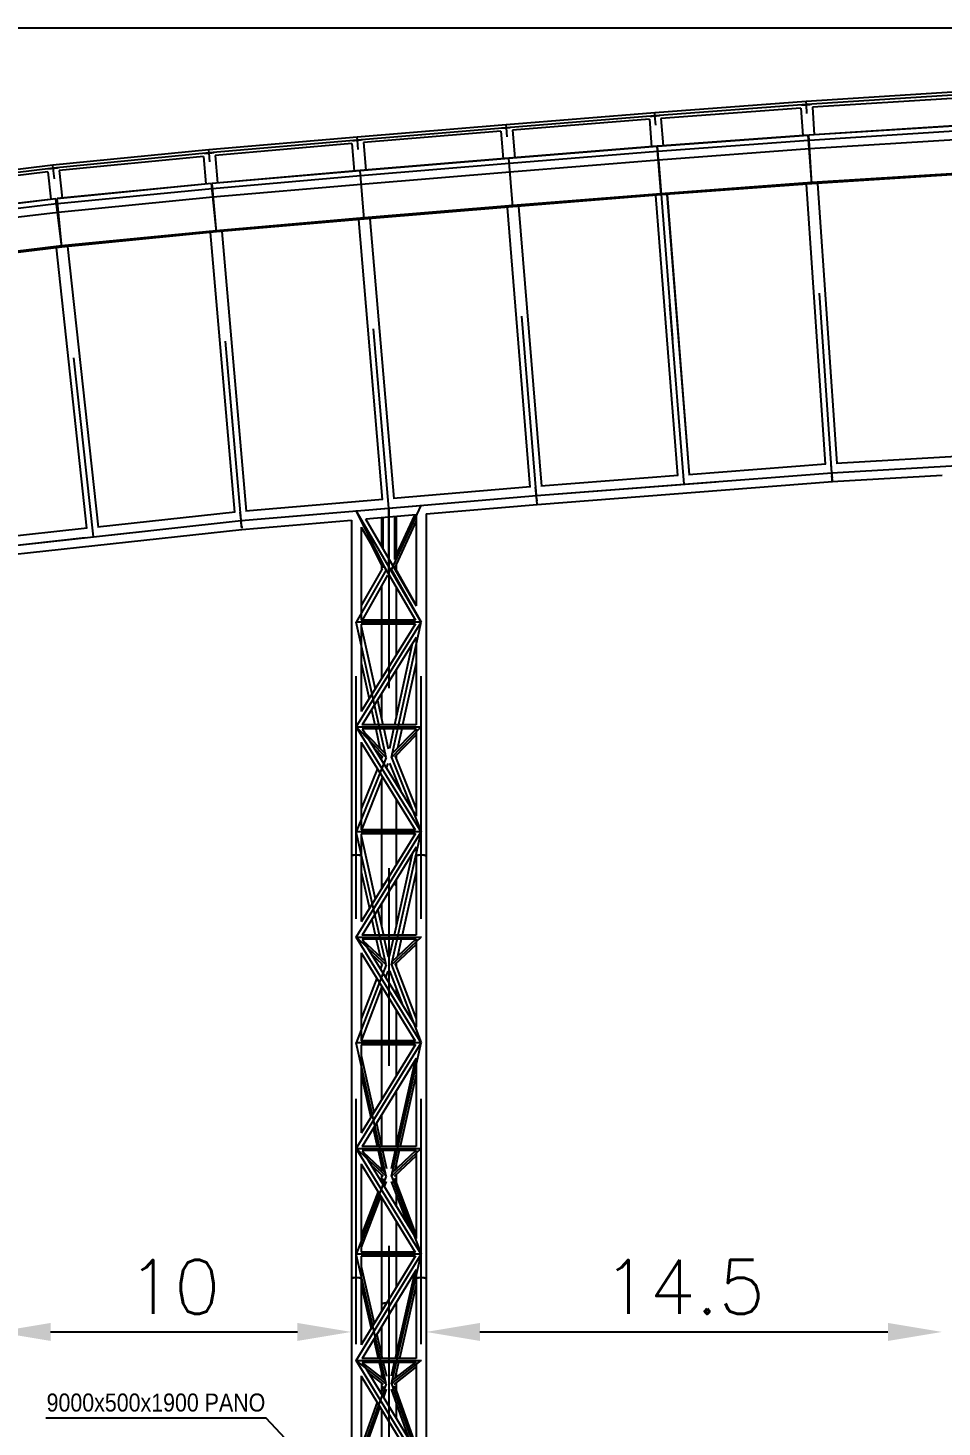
# Model space of a CAD drawing. Header units: millimetres. Extents: x 150209.93 to 150215.05, y 136675.65 to 136679.93.
# Drawn here: x 150211.435 to 150211.943, y 136679.157 to 136679.934 of the extents above; entities that cross this region are included whole.
import ezdxf

# ---------------------------------------------------------------- set-up
doc = ezdxf.new("R2010")
doc.units = ezdxf.units.MM
doc.header["$LTSCALE"] = 0.25
doc.linetypes.add('CENTER', pattern=[50.8, 31.75, -6.35, 6.35, -6.35])
doc.linetypes.add('XKITLINE00', pattern=[0])
doc.styles.add('ARIAL', font='arial.ttf')
doc.styles.add('ROMANS', font='romans.shx')
doc.dimstyles.new('MD300', dxfattribs={"dimtxt": 2.5, "dimasz": 2.5, "dimexe": 1, "dimexo": 1, "dimgap": 0.5, "dimtad": 1, "dimdec": 1, "dimlfac": 50, "dimrnd": 0.5, "dimdsep": 46, "dimtxsty": 'ROMANS', "dimcen": 1, "dimclrd": 146, "dimclre": 146, "dimclrt": 30, "dimadec": 1, "dimazin": 2, "dimtfac": 1, "dimtdec": 1, "dimtmove": 0, "dimatfit": 1, "dimfxl": 1, "dimtolj": 1, "dimtzin": 0, "dimlwd": -1, "dimlwe": -1, "dimarcsym": 0})

# ---------------------------------------------------------------- blocks, each defined once
blk = doc.blocks.new('*D17')
at = {"color": 146, "transparency": 16777216}
blk.add_line((150211.44752, 136679.20978), (150211.58456, 136679.20978), dxfattribs=at)
for points in [[(150211.44752, 136679.21478), (150211.44752, 136679.20478), (150211.41752, 136679.20978)], [(150211.58456, 136679.21478), (150211.58456, 136679.20478), (150211.61456, 136679.20978)]]:
    blk.add_solid(points, dxfattribs=at)
at = {"layer": 'DEFPOINTS', "color": 0, "transparency": 16777216}
for p in [(150211.61456, 136679.20978), (150211.41752, 136679.13538), (150211.61456, 136679.13538)]:
    blk.add_point(p, dxfattribs=at)
at = {"color": 30, "transparency": 16777216, "insert": (150211.51604, 136679.23478), "char_height": 0.03, "attachment_point": 5, "style": 'ROMANS'}
blk.add_mtext('\\A1;10', dxfattribs=at)
blk = doc.blocks.new('*D50')
at = {"color": 146, "transparency": 16777216}
blk.add_line((150211.68597, 136679.20978), (150211.91259, 136679.20978), dxfattribs=at)
for points in [[(150211.68597, 136679.21478), (150211.68597, 136679.20478), (150211.65597, 136679.20978)], [(150211.91259, 136679.21478), (150211.91259, 136679.20478), (150211.94259, 136679.20978)]]:
    blk.add_solid(points, dxfattribs=at)
at = {"layer": 'DEFPOINTS', "color": 0, "transparency": 16777216}
for p in [(150211.94259, 136679.20978), (150211.65597, 136679.10921), (150211.94259, 136679.10921)]:
    blk.add_point(p, dxfattribs=at)
at = {"color": 30, "transparency": 16777216, "insert": (150211.79928, 136679.23478), "char_height": 0.03, "attachment_point": 5, "style": 'ROMANS'}
blk.add_mtext('\\A1;14.5', dxfattribs=at)
blk = doc.blocks.new('çatıı')
at = {"color": 8, "linetype": 'XKITLINE00'}
for p, q in [((15114.5, 21337.7), (14694.2, 21310.9)), ((14694.1, 21310.9), (14273.6, 21279.9)), ((14679.2, 21293), (14290.9, 21264.3)), ((14679.2, 21293), (14684.4, 21216.6)), ((14681.4, 21301.1), (14681, 21301.1)), ((14683.4, 21301), (14681.4, 21301.1)), ((14681.8, 21301.1), (14681.6, 21301.1)), ((14683.8, 21301.1), (14681.8, 21301.1)), ((14685.8, 21301.1), (14683.4, 21301)), ((14686.1, 21301.1), (14683.8, 21301.1)), ((14688.6, 21301.2), (14685.8, 21301.1)), ((14688.8, 21301.2), (14686.1, 21301.1)), ((14691.6, 21301.3), (14688.6, 21301.2)), ((14691.7, 21301.4), (14688.8, 21301.2)), ((14694.8, 21301.5), (14691.6, 21301.3)), ((14694.8, 21301.6), (14691.7, 21301.4)), ((14694.7, 21302.5), (14694.1, 21310.9)), ((14694.7, 21302.5), (14694.2, 21310.9)), ((14694.7, 21302.5), (14694.8, 21301.6)), ((14694.7, 21302.5), (14694.8, 21301.6)), ((14697.9, 21301.8), (14694.8, 21301.5)), ((14697.8, 21301.8), (14694.8, 21301.6)), ((14700.7, 21302.1), (14697.8, 21301.8)), ((14700.9, 21302), (14697.9, 21301.8)), ((14703.4, 21302.3), (14700.7, 21302.1)), ((14703.7, 21302.3), (14700.9, 21302)), ((14705.8, 21302.6), (14703.4, 21302.3)), ((14706.2, 21302.6), (14703.7, 21302.3)), ((14707.7, 21302.9), (14705.8, 21302.6)), ((14708.1, 21302.9), (14706.2, 21302.6)), ((14707.9, 21302.9), (14707.7, 21302.9)), ((14708.5, 21303), (14708.1, 21302.9)), ((15099.4, 21319.9), (14711.4, 21295.2)), ((14711.4, 21295.2), (14716.7, 21218.8)), ((14273.5, 21279.9), (13861, 21246.8)), ((14258.8, 21261.8), (13878.4, 21231.3)), ((14258.8, 21261.8), (14264.8, 21185.5)), ((14260.8, 21269.9), (14260.5, 21269.9)), ((14262.9, 21269.9), (14260.8, 21269.9)), ((14261.3, 21269.9), (14261.1, 21269.9)), ((14263.2, 21269.9), (14261.3, 21269.9)), ((14265.3, 21269.9), (14262.9, 21269.9)), ((14265.6, 21270), (14263.2, 21269.9)), ((14268.1, 21270.1), (14265.3, 21269.9)), ((14268.3, 21270.1), (14265.6, 21270)), ((14271.1, 21270.2), (14268.1, 21270.1)), ((14271.2, 21270.3), (14268.3, 21270.1)), ((14274.3, 21270.5), (14271.1, 21270.2)), ((14274.3, 21270.5), (14271.2, 21270.3)), ((14274.2, 21271.5), (14273.5, 21279.9)), ((14274.2, 21271.5), (14273.6, 21279.9)), ((14274.2, 21271.5), (14274.3, 21270.5)), ((14274.2, 21271.5), (14274.3, 21270.5)), ((14277.3, 21270.8), (14274.3, 21270.5)), ((14277.4, 21270.7), (14274.3, 21270.5)), ((14280.2, 21271.1), (14277.3, 21270.8)), ((14280.4, 21271), (14277.4, 21270.7)), ((14282.9, 21271.4), (14280.2, 21271.1)), ((14283.2, 21271.4), (14280.4, 21271)), ((14285.2, 21271.7), (14282.9, 21271.4)), ((14285.6, 21271.7), (14283.2, 21271.4)), ((14287.2, 21272), (14285.2, 21271.7)), ((14287.6, 21272), (14285.6, 21271.7)), ((14287.3, 21272), (14287.2, 21272)), ((14287.9, 21272), (14287.6, 21272)), ((14291, 21264.3), (14297, 21187.9)), ((13447.6, 21212.4), (13035.5, 21176.8)), ((13861, 21246.8), (13447.6, 21212.4)), ((13448.3, 21204), (13447.6, 21212.4)), ((13448.3, 21204), (13447.6, 21212.4)), ((13846.3, 21228.7), (13465, 21197)), ((13846.2, 21228.7), (13852.5, 21152.3)), ((13848.3, 21236.7), (13848, 21236.8)), ((13850.3, 21236.8), (13848.3, 21236.7)), ((13848.8, 21236.8), (13848.6, 21236.8)), ((13850.7, 21236.8), (13848.8, 21236.8)), ((13852.8, 21236.8), (13850.3, 21236.8)), ((13853.1, 21236.9), (13850.7, 21236.8)), ((13855.6, 21237), (13852.8, 21236.8)), ((13855.8, 21237), (13853.1, 21236.9)), ((13858.6, 21237.2), (13855.6, 21237)), ((13858.7, 21237.2), (13855.8, 21237)), ((13861.7, 21237.4), (13858.6, 21237.2)), ((13861.7, 21237.4), (13858.7, 21237.2)), ((13861.7, 21237.4), (13861, 21246.8)), ((13861.7, 21237.4), (13861, 21246.8)), ((13864.9, 21237.7), (13861.7, 21237.4)), ((13864.8, 21237.7), (13861.7, 21237.4)), ((13867.7, 21238), (13864.8, 21237.7)), ((13867.9, 21238), (13864.9, 21237.7)), ((13870.4, 21238.3), (13867.7, 21238)), ((13870.7, 21238.3), (13867.9, 21238)), ((13872.7, 21238.6), (13870.4, 21238.3)), ((13873.1, 21238.6), (13870.7, 21238.3)), ((13874.6, 21238.9), (13872.7, 21238.6)), ((13875.1, 21238.9), (13873.1, 21238.6)), ((13874.8, 21238.9), (13874.6, 21238.9)), ((13875.4, 21239), (13875.1, 21238.9)), ((13878.4, 21231.3), (13884.7, 21155)), ((14699.9, 21217.7), (14281.1, 21186.8)), ((14699.9, 21217.2), (14281.2, 21186.3)), ((14709.8, 21082.6), (14699.9, 21217.7)), ((15119.3, 21244.4), (14701.2, 21217.8)), ((15119.3, 21243.9), (14701.2, 21217.3)), ((14709.8, 21082.6), (14701.2, 21217.8)), ((15120.2, 21229.6), (14702.2, 21203)), ((13035.4, 21176.8), (12602.5, 21134.4)), ((13036.4, 21167.5), (13035.4, 21176.8)), ((13036.3, 21167.5), (13035.5, 21176.8)), ((13433, 21194.3), (13053, 21161.5)), ((13432.9, 21194.2), (13439.4, 21117.9)), ((13435, 21202.3), (13434.6, 21202.3)), ((13437, 21202.3), (13435, 21202.3)), ((13435.4, 21202.4), (13435.2, 21202.4)), ((13437.4, 21202.4), (13435.4, 21202.4)), ((13439.4, 21202.4), (13437, 21202.3)), ((13439.7, 21202.5), (13437.4, 21202.4)), ((13442.2, 21202.6), (13439.4, 21202.4)), ((13442.4, 21202.6), (13439.7, 21202.5)), ((13445.2, 21202.8), (13442.2, 21202.6)), ((13445.3, 21202.8), (13442.4, 21202.6)), ((13448.4, 21203), (13445.2, 21202.8)), ((13448.4, 21203), (13445.3, 21202.8)), ((13448.3, 21204), (13448.4, 21203)), ((13448.3, 21204), (13448.4, 21203)), ((13451.5, 21203.3), (13448.4, 21203)), ((13451.4, 21203.3), (13448.4, 21203)), ((13454.3, 21203.6), (13451.4, 21203.3)), ((13454.5, 21203.6), (13451.5, 21203.3)), ((13457, 21203.9), (13454.3, 21203.6)), ((13457.3, 21203.9), (13454.5, 21203.6)), ((13459.3, 21204.3), (13457, 21203.9)), ((13459.7, 21204.3), (13457.3, 21203.9)), ((13461.3, 21204.6), (13459.3, 21204.3)), ((13461.7, 21204.6), (13459.7, 21204.3)), ((13461.4, 21204.6), (13461.3, 21204.6)), ((13462.1, 21204.6), (13461.7, 21204.6)), ((13465.1, 21197), (13471.6, 21120.7)), ((14280.3, 21186.7), (13868.8, 21153.7)), ((14280.3, 21186.2), (13868.8, 21153.2)), ((14291.1, 21051.7), (14280.3, 21186.7)), ((14291.1, 21051.7), (14281.1, 21186.8)), ((14701, 21202.9), (14282.2, 21172)), ((12602.3, 21134.3), (12172, 21082.6)), ((12603.4, 21125), (12602.3, 21134.3)), ((12603.4, 21125), (12602.5, 21134.4)), ((13021, 21158.5), (12620.2, 21119.2)), ((13020.9, 21158.5), (13027.5, 21082.2)), ((13022.9, 21166.7), (13022.6, 21166.7)), ((13024.9, 21166.7), (13022.9, 21166.7)), ((13023.4, 21166.8), (13023.2, 21166.8)), ((13025.3, 21166.8), (13023.4, 21166.8)), ((13027.4, 21166.8), (13024.9, 21166.7)), ((13027.7, 21166.9), (13025.3, 21166.8)), ((13030.2, 21167), (13027.4, 21166.8)), ((13030.4, 21167), (13027.7, 21166.9)), ((13033.2, 21167.2), (13030.2, 21167)), ((13033.3, 21167.2), (13030.4, 21167)), ((13036.3, 21167.4), (13033.2, 21167.2)), ((13036.3, 21167.5), (13033.3, 21167.2)), ((13039.5, 21167.7), (13036.3, 21167.4)), ((13039.4, 21167.7), (13036.3, 21167.5)), ((13042.3, 21168.1), (13039.4, 21167.7)), ((13042.5, 21168), (13039.5, 21167.7)), ((13045, 21168.4), (13042.3, 21168.1)), ((13045.3, 21168.4), (13042.5, 21168)), ((13047.3, 21168.7), (13045, 21168.4)), ((13047.7, 21168.7), (13045.3, 21168.4)), ((13049.2, 21169), (13047.3, 21168.7)), ((13049.7, 21169), (13047.7, 21168.7)), ((13049.4, 21169.1), (13049.2, 21169)), ((13050, 21169.1), (13049.7, 21169)), ((13053.1, 21161.5), (13059.7, 21085.2)), ((13868.4, 21153.7), (13455.7, 21119.3)), ((13868.4, 21153.2), (13455.7, 21118.9)), ((13869.6, 21138.9), (13456.9, 21104.5)), ((13879.6, 21018.7), (13868.4, 21153.7)), ((13879.6, 21018.7), (13868.8, 21153.7)), ((14281.5, 21171.9), (13870, 21138.9)), ((12588.2, 21115.7), (12190, 21067.9)), ((12588.2, 21115.7), (12596.5, 21039.6)), ((12590, 21124), (12589.7, 21124)), ((12592, 21124.1), (12590, 21124)), ((12590.5, 21124.1), (12590.3, 21124.1)), ((12592.4, 21124.1), (12590.5, 21124.1)), ((12594.5, 21124.2), (12592, 21124.1)), ((12594.8, 21124.3), (12592.4, 21124.1)), ((12597.2, 21124.4), (12594.5, 21124.2)), ((12597.5, 21124.5), (12594.8, 21124.3)), ((12600.3, 21124.7), (12597.2, 21124.4)), ((12600.4, 21124.7), (12597.5, 21124.5)), ((12603.4, 21125), (12600.3, 21124.7)), ((12603.4, 21125), (12600.4, 21124.7)), ((12606.5, 21125.4), (12603.4, 21125)), ((12606.4, 21125.4), (12603.4, 21125)), ((12603.7, 21121.8), (12603.7, 21121.8)), ((12603.8, 21121.8), (12603.8, 21121.8)), ((12603.9, 21120.1), (12603.9, 21120.1)), ((12604, 21120.1), (12604, 21120.1)), ((12604, 21118.8), (12604, 21118.8)), ((12604.2, 21118.8), (12604.2, 21118.8)), ((12609.3, 21125.8), (12606.4, 21125.4)), ((12609.5, 21125.7), (12606.5, 21125.4)), ((12612, 21126.1), (12609.3, 21125.8)), ((12612.3, 21126.1), (12609.5, 21125.7)), ((12614.3, 21126.5), (12612, 21126.1)), ((12614.7, 21126.5), (12612.3, 21126.1)), ((12616.2, 21126.9), (12614.3, 21126.5)), ((12616.7, 21126.9), (12614.7, 21126.5)), ((12616.4, 21126.9), (12616.2, 21126.9)), ((12617, 21127), (12616.7, 21126.9)), ((12620.3, 21119.2), (12628.6, 21043.1)), ((13455.3, 21119.3), (13044.8, 21083.9)), ((13455.3, 21118.8), (13044.9, 21083.4)), ((13456.5, 21104.5), (13046.1, 21069.1)), ((13466.9, 20984.3), (13455.3, 21119.3)), ((13466.9, 20984.3), (13455.7, 21119.3)), ((15127.7, 21112.6), (14709.6, 21086)), ((15127.9, 21109.3), (14709.8, 21082.7)), ((15127.9, 21109.2), (14709.8, 21082.6)), ((13043.3, 21083.7), (12613.9, 21041.6)), ((13043.3, 21083.2), (12614, 21041.2)), ((13044.7, 21068.9), (12615.4, 21026.9)), ((13056.5, 20948.9), (13043.3, 21083.7)), ((13056.5, 20948.9), (13044.8, 21083.9)), ((14709.6, 21086), (14290.9, 21055)), ((14709.8, 21082.7), (14291.1, 21051.8)), ((14709.8, 21082.6), (14291.1, 21051.7)), ((14693.7, 21081.4), (14747.2, 20304.1)), ((14709.8, 21082.7), (14709.8, 21082.7)), ((14709.8, 21082.7), (14709.8, 21082.7)), ((14725.9, 21083.6), (14779.4, 20306.2)), ((12611.1, 21041.3), (12186.5, 20990.3)), ((12611.1, 21040.9), (12186.6, 20989.8)), ((12612.8, 21026.6), (12188.3, 20975.6)), ((12627.2, 20906.8), (12611.1, 21041.3)), ((12627.2, 20906.8), (12613.9, 21041.6)), ((13879.3, 21022), (13466.6, 20987.7)), ((13879.6, 21018.8), (13466.9, 20984.5)), ((13879.6, 21018.7), (13466.9, 20984.3)), ((14290.9, 21055), (13879.3, 21022)), ((14291.1, 21051.8), (13879.6, 21018.8)), ((14291.1, 21051.7), (13879.6, 21018.7)), ((13895.7, 21019.9), (13959, 20243.3)), ((13895.7, 21019.9), (13959, 20243.4)), ((14275.4, 21050.4), (14336.9, 20272.5)), ((14275.5, 21050.4), (14336.9, 20272.5)), ((14291.1, 21051.8), (14291.1, 21051.8)), ((14291.1, 21051.8), (14291.1, 21051.8)), ((14307.6, 21052.9), (14369.1, 20274.9)), ((14307.7, 21052.9), (14369.1, 20274.9)), ((12617.3, 20997.3), (12617.3, 20997.3)), ((12617.4, 20997.3), (12617.4, 20997.3)), ((12617.4, 20996), (12617.4, 20996)), ((12617.6, 20996), (12617.6, 20996)), ((13466.6, 20987.7), (13056.2, 20952.3)), ((13466.9, 20984.5), (13056.5, 20949)), ((13466.9, 20984.3), (13056.5, 20948.9)), ((13450.8, 20982.9), (13516.8, 20206)), ((13450.9, 20982.9), (13516.8, 20206)), ((13466.9, 20984.5), (13466.9, 20984.5)), ((13466.9, 20984.5), (13466.9, 20984.5)), ((13483, 20985.7), (13548.9, 20208.7)), ((13483, 20985.7), (13548.9, 20208.7)), ((13863.5, 21017.3), (13926.9, 20240.7)), ((13863.5, 21017.3), (13926.8, 20240.7)), ((13056.2, 20952.3), (12626.8, 20910.2)), ((13056.5, 20949), (12627.2, 20907)), ((13056.5, 20948.9), (12627.2, 20906.8)), ((13039.3, 20947.2), (13106.8, 20170.9)), ((13039.3, 20947.2), (13106.7, 20170.8)), ((13056.5, 20949), (13056.5, 20949)), ((13071.4, 20950.2), (13138.8, 20174)), ((13071.4, 20950.2), (13138.9, 20174)), ((12626.8, 20910.2), (12202.3, 20859.1)), ((12627.2, 20906.8), (12202.7, 20855.8)), ((12627.2, 20907), (12202.8, 20855.9)), ((12611.2, 20904.9), (12696.2, 20126.1)), ((12611.2, 20904.9), (12696.2, 20126.1)), ((12627.2, 20906.9), (12627.2, 20906.9)), ((12643.3, 20908.4), (12728.3, 20129.6)), ((12643.3, 20908.4), (12728.3, 20129.6)), ((15159.4, 20328.5), (14777.4, 20306.1)), ((14749.1, 20304.2), (14367.2, 20274.8)), ((14765, 20280), (14763.2, 20303.4)), ((14765, 20280), (14763.6, 20303.4)), ((14764.7, 20284.8), (14764.6, 20284.8)), ((14764.7, 20284.6), (14764.6, 20284.6)), ((14765, 20280), (14765.2, 20276)), ((14765.9, 20268.5), (14765, 20280)), ((13928.8, 20240.9), (13547, 20208.5)), ((14766.9, 20254.6), (13946.9, 20191.5)), ((14338.8, 20272.6), (13957.1, 20243.2)), ((14765.2, 20276), (14765.5, 20272.1)), ((14765.5, 20272.1), (14765.5, 20272.1)), ((14766, 20262), (14765.5, 20272.1)), ((14765.7, 20268.4), (14765.7, 20268.4)), ((14765.9, 20268.5), (14766.1, 20265.1)), ((14765.9, 20265.1), (14765.9, 20265.1)), ((14766, 20262), (14766, 20262)), ((14766, 20262), (14766.2, 20259.4)), ((14766.6, 20259.5), (14766.1, 20265.1)), ((14766.2, 20259.4), (14766.2, 20259.4)), ((14766.2, 20259.4), (14766.3, 20257.4)), ((14766.3, 20257.4), (14766.3, 20257.4)), ((14766.5, 20254.9), (14766.3, 20257.4)), ((14766.4, 20255.8), (14766.4, 20255.8)), ((15071.3, 20272.4), (14766.5, 20254.6)), ((14766.5, 20254.9), (14766.5, 20254.9)), ((14766.5, 20254.9), (14766.5, 20254.6)), ((14766.9, 20255.9), (14766.6, 20259.5)), ((14766.9, 20255.9), (14766.9, 20254.9)), ((14766.9, 20254.9), (14766.9, 20254.6)), ((13518.7, 20206.2), (13137, 20173.8)), ((13946.9, 20194.2), (13943, 20240.2)), ((13945.9, 20205.3), (13943.2, 20240.2)), ((13944.6, 20221.6), (13944.6, 20221.6)), ((13944.6, 20221.4), (13944.6, 20221.4)), ((13945.9, 20205.3), (13946.1, 20201.9)), ((13946.9, 20192.7), (13946.1, 20201.9)), ((13108.6, 20171), (12726.3, 20129.3)), ((13125, 20147.3), (13122.4, 20170.6)), ((13125, 20147.3), (13123, 20170.7)), ((13611.3, 20163), (13471.2, 20151.1)), ((13611.3, 20164), (13611.3, 19910.5)), ((13947.1, 20191.5), (13638.6, 20165.3)), ((13638.6, 20166.1), (13638.6, 19215.5)), ((13946.9, 20194.2), (13947, 20192.7)), ((13946.9, 20192.7), (13946.9, 20191.8)), ((13946.9, 20191.8), (13946.9, 20191.5)), ((13947, 20192.7), (13947.1, 20191.8)), ((13947.1, 20191.8), (13947.1, 20191.5)), ((12698.1, 20126.3), (12411.9, 20095)), ((13124.6, 20152.1), (13124.5, 20152.1)), ((13124.6, 20151.9), (13124.5, 20151.9)), ((13126.6, 20132.4), (13125, 20147.3)), ((13125, 20147.3), (13125.3, 20143.3)), ((13126.3, 20132.4), (13125.3, 20143.3)), ((13126.7, 20126.8), (13126.3, 20132.4)), ((13126.6, 20132.4), (13126.9, 20129.4)), ((13126.9, 20129.4), (13127.2, 20126.9)), ((13431.3, 20147.8), (13127.4, 20122)), ((13431.3, 20148.7), (13431.3, 19215.5)), ((13458.6, 20129.4), (13458.6, 19871)), ((13458.6, 20129.2), (13609, 19871)), ((13470.6, 20152.2), (13611.4, 19910.4)), ((13514.7, 20154.8), (13514.7, 20076.5)), ((13518.9, 20155.2), (13518.9, 20069.3)), ((13611.3, 20146.5), (13551, 20015.7)), ((13606.2, 20162.6), (13551.1, 20043.1)), ((13551.1, 20157.9), (13551.1, 20039.6)), ((13555.3, 20158.3), (13555.3, 20052.2)), ((13127.4, 20122), (12446, 20047.7)), ((13479.3, 20093.7), (13518.9, 20015.3)), ((13516.5, 20013.6), (13458.6, 19911.6)), ((13514.7, 20023.6), (13514.7, 20010.4)), ((13553.8, 20013.1), (13611.3, 19911.6)), ((13555.3, 20025), (13555.3, 20010.4)), ((13531.6, 19995.9), (13460.8, 19871)), ((13514.7, 19966.1), (13514.7, 19871)), ((13555.3, 19963.3), (13555.3, 19871)), ((13609.1, 19860.5), (13458.4, 19616.9)), ((13609.4, 19871), (13458.5, 19871)), ((13458.6, 19859.8), (13458.6, 19617.3)), ((13608.6, 19859.6), (13458.6, 19859.6)), ((13458.6, 19854.2), (13497.1, 19679.4)), ((13514.7, 19859.6), (13514.7, 19707.9)), ((13555.3, 19859.6), (13555.3, 19773.5)), ((13611.3, 19822.5), (13461.4, 19580)), ((13611.3, 19822.9), (13611.3, 19580)), ((13600.5, 19805), (13551.1, 19580)), ((13458.6, 19752.2), (13480.5, 19652.6)), ((13611.3, 19752.2), (13573.5, 19580)), ((13555.3, 19731.9), (13555.3, 19599.2)), ((13514.7, 19666.2), (13514.7, 19599.2)), ((13487.3, 19621.9), (13496.5, 19580)), ((13503.8, 19648.7), (13518.9, 19580)), ((13611.5, 19580), (13460.6, 19580)), ((13461.1, 19569.2), (13611.4, 19326.2)), ((13611.3, 19568.7), (13461.4, 19568.7)), ((13466.3, 19560.7), (13526.8, 19498.7)), ((13499, 19568.7), (13510.7, 19515.2)), ((13521.4, 19568.7), (13533.5, 19513.8)), ((13548.6, 19568.7), (13536.7, 19514.4)), ((13611.3, 19568.6), (13543.1, 19498.7)), ((13611.3, 19552.3), (13551.3, 19490.7)), ((13571, 19568.7), (13559.3, 19515.2)), ((13611.3, 19569), (13611.3, 19326.3)), ((13458.6, 19531.7), (13458.6, 19289.1)), ((13458.6, 19531.5), (13608.6, 19289.1)), ((13493.9, 19516.2), (13518.7, 19490.7)), ((13516, 19490.7), (13513.5, 19484.4)), ((13514.7, 19494.9), (13514.7, 19487.4)), ((13515.3, 19494.2), (13515.4, 19494.1)), ((13532.5, 19472.9), (13527.8, 19461.3)), ((13537.1, 19473.9), (13568.2, 19396)), ((13554.2, 19490.2), (13611.3, 19347.1)), ((13554.6, 19494.2), (13554.5, 19493.6)), ((13555.3, 19494.9), (13555.3, 19487.4)), ((13503.4, 19459.2), (13458.6, 19347.1)), ((13517.7, 19436), (13459.1, 19289.1)), ((13514.7, 19428.4), (13514.7, 19289.1)), ((13555.3, 19428.4), (13555.3, 19416.9)), ((13555.3, 19375.3), (13555.3, 19289.1)), ((13609, 19289.1), (13458.5, 19289.1)), ((13609.1, 19278.5), (13458.5, 19033.4)), ((13458.6, 19277.9), (13458.6, 19215.5)), ((13608.6, 19277.7), (13458.6, 19277.7)), ((13458.6, 19272.5), (13497.7, 19097.3)), ((13514.7, 19277.7), (13514.7, 19133.7)), ((13555.3, 19277.7), (13555.3, 19191)), ((13611.3, 19240.3), (13461.3, 18996.2)), ((13611.3, 19241), (13611.3, 19215.5)), ((13431.7, 19216.2), (13431.3, 19215.5)), ((13431.7, 19216.1), (13431.3, 19215.5)), ((13431.3, 19215.5), (13431.3, 18041.9)), ((13432.7, 19216.9), (13431.7, 19216.2)), ((13432.7, 19216.8), (13431.7, 19216.1)), ((13434.3, 19217.6), (13432.7, 19216.9)), ((13434.3, 19217.3), (13432.7, 19216.8)), ((13436.5, 19218.1), (13434.3, 19217.6)), ((13436.5, 19217.8), (13434.3, 19217.3)), ((13434.8, 19217.5), (13434.7, 19217.4)), ((13436.9, 19218), (13434.8, 19217.5)), ((13439.1, 19218.5), (13436.5, 19218.1)), ((13439.1, 19218.2), (13436.5, 19217.8)), ((13439.3, 19218.4), (13436.9, 19218)), ((13442, 19218.7), (13439.1, 19218.5)), ((13442, 19218.4), (13439.1, 19218.2)), ((13442.1, 19218.6), (13439.3, 19218.4)), ((13445, 19218.8), (13442, 19218.7)), ((13445, 19218.5), (13442, 19218.4)), ((13445, 19218.7), (13442.1, 19218.6)), ((13448, 19218.7), (13445, 19218.8)), ((13447.9, 19218.6), (13445, 19218.7)), ((13448, 19218.4), (13445, 19218.5)), ((13450.7, 19218.4), (13447.9, 19218.6)), ((13450.9, 19218.5), (13448, 19218.7)), ((13450.9, 19218.2), (13448, 19218.4)), ((13453.1, 19218), (13450.7, 19218.4)), ((13453.5, 19218.1), (13450.9, 19218.5)), ((13453.5, 19217.8), (13450.9, 19218.2)), ((13455.2, 19217.5), (13453.1, 19218)), ((13455.7, 19217.6), (13453.5, 19218.1)), ((13455.7, 19217.3), (13453.5, 19217.8)), ((13455.3, 19217.4), (13455.2, 19217.5)), ((13457.3, 19216.9), (13455.7, 19217.6)), ((13457.3, 19216.8), (13455.7, 19217.3)), ((13458.3, 19216.2), (13457.3, 19216.9)), ((13458.3, 19216.1), (13457.3, 19216.8)), ((13458.3, 19216.2), (13458.6, 19215.5)), ((13458.3, 19216.1), (13458.6, 19215.5)), ((13458.6, 19215.5), (13458.6, 19033.7)), ((13600.1, 19222), (13549.8, 18996.2)), ((13611.7, 19216.2), (13611.3, 19215.5)), ((13611.7, 19216.1), (13611.3, 19215.5)), ((13611.3, 19215.5), (13611.3, 18996.2)), ((13612.7, 19216.9), (13611.7, 19216.2)), ((13612.7, 19216.8), (13611.7, 19216.1)), ((13614.3, 19217.6), (13612.7, 19216.9)), ((13614.3, 19217.3), (13612.7, 19216.8)), ((13616.5, 19218.1), (13614.3, 19217.6)), ((13616.5, 19217.8), (13614.3, 19217.3)), ((13614.8, 19217.5), (13614.6, 19217.4)), ((13616.9, 19218), (13614.8, 19217.5)), ((13619.1, 19218.5), (13616.5, 19218.1)), ((13619.1, 19218.2), (13616.5, 19217.8)), ((13619.3, 19218.4), (13616.9, 19218)), ((13622, 19218.7), (13619.1, 19218.5)), ((13622, 19218.4), (13619.1, 19218.2)), ((13622.1, 19218.6), (13619.3, 19218.4)), ((13625, 19218.8), (13622, 19218.7)), ((13625, 19218.5), (13622, 19218.4)), ((13625, 19218.7), (13622.1, 19218.6)), ((13628, 19218.7), (13625, 19218.8)), ((13627.9, 19218.6), (13625, 19218.7)), ((13628, 19218.4), (13625, 19218.5)), ((13630.7, 19218.4), (13627.9, 19218.6)), ((13630.9, 19218.5), (13628, 19218.7)), ((13630.9, 19218.2), (13628, 19218.4)), ((13633.1, 19218), (13630.7, 19218.4)), ((13633.5, 19218.1), (13630.9, 19218.5)), ((13633.5, 19217.8), (13630.9, 19218.2)), ((13635.2, 19217.5), (13633.1, 19218)), ((13635.7, 19217.6), (13633.5, 19218.1)), ((13635.7, 19217.3), (13633.5, 19217.8)), ((13635.4, 19217.4), (13635.2, 19217.5)), ((13637.3, 19216.9), (13635.7, 19217.6)), ((13637.3, 19216.8), (13635.7, 19217.3)), ((13638.3, 19216.2), (13637.3, 19216.9)), ((13638.3, 19216.1), (13637.3, 19216.8)), ((13638.3, 19216.2), (13638.6, 19215.5)), ((13638.3, 19216.1), (13638.6, 19215.5)), ((13638.6, 19215.5), (13638.6, 18041.9)), ((13458.6, 19171.9), (13481.3, 19070.5)), ((13611.3, 19171.9), (13572.2, 18996.2)), ((13515, 19134.6), (13514.7, 19133.7)), ((13515, 19134.5), (13514.7, 19133.7)), ((13514.7, 19133.7), (13514.7, 19124.9)), ((13515.9, 19135.3), (13515, 19134.6)), ((13515.9, 19135.3), (13515, 19134.5)), ((13517.4, 19136.1), (13515.9, 19135.3)), ((13517.4, 19136), (13515.9, 19135.3)), ((13519.4, 19136.7), (13517.4, 19136.1)), ((13519.4, 19136.6), (13517.4, 19136)), ((13521.9, 19137.3), (13519.4, 19136.7)), ((13521.9, 19137.2), (13519.4, 19136.6)), ((13522.4, 19137.4), (13521.9, 19137.3)), ((13522.3, 19137.2), (13521.9, 19137.2)), ((13550.5, 19136.7), (13548, 19137.3)), ((13548, 19137.3), (13548, 19137.3)), ((13550.5, 19136.6), (13548, 19137.2)), ((13548, 19137.2), (13548, 19137.2)), ((13552.6, 19136.1), (13550.5, 19136.7)), ((13552.6, 19136), (13550.5, 19136.6)), ((13554.1, 19135.3), (13552.6, 19136.1)), ((13554.1, 19135.3), (13552.6, 19136)), ((13555, 19134.6), (13554.1, 19135.3)), ((13555, 19134.5), (13554.1, 19135.3)), ((13555, 19134.6), (13555.3, 19133.7)), ((13555, 19134.5), (13555.3, 19133.7)), ((13555.3, 19149.1), (13555.3, 19133.7)), ((13555.3, 19133.7), (13555.3, 19021.1)), ((13514.7, 19083.1), (13514.7, 19021.1)), ((13488.1, 19039.8), (13497.8, 18996.2)), ((13504.6, 19066.6), (13520.2, 18996.2)), ((13611.5, 18996.2), (13460.6, 18996.2)), ((13461.1, 18985.3), (13611.4, 18740.3)), ((13611.3, 18984.9), (13461.3, 18984.9)), ((13526.6, 18922), (13463.9, 18980.7)), ((13500.3, 18984.9), (13511.1, 18936.5)), ((13522.8, 18984.9), (13533.6, 18936.3)), ((13547.2, 18984.9), (13536.5, 18936.9)), ((13610.6, 18984.9), (13543.3, 18921.9)), ((13611.3, 18970), (13551.1, 18913.6)), ((13569.7, 18984.9), (13558.9, 18936.5)), ((13611.3, 18985.1), (13611.3, 18740.4)), ((13458.6, 18947.5), (13458.6, 18702.9)), ((13458.6, 18947.4), (13608.7, 18702.9)), ((13518.9, 18913.6), (13486.4, 18944)), ((13516, 18913.9), (13511.7, 18902.7)), ((13514.7, 18917.5), (13514.7, 18910.5)), ((13532.6, 18896.1), (13526.2, 18879.2)), ((13537, 18897), (13572.9, 18803.1)), ((13554.2, 18913.4), (13611.3, 18763.7)), ((13555.3, 18917.5), (13555.3, 18910.5)), ((13501.9, 18876.9), (13458.6, 18763.7)), ((13516.3, 18853.4), (13458.9, 18702.9)), ((13514.7, 18849.1), (13514.7, 18702.9)), ((13555.3, 18849.1), (13555.3, 18831.7)), ((13555.3, 18789.9), (13555.3, 18702.9)), ((13609, 18702.9), (13458.5, 18702.9)), ((13609.1, 18692.2), (13458.5, 18446.7)), ((13458.6, 18691.7), (13458.6, 18447)), ((13608.7, 18691.5), (13458.6, 18691.5)), ((13514.7, 18691.5), (13514.7, 18538.4)), ((13555.3, 18691.5), (13555.3, 18604.5)), ((13458.6, 18662.1), (13493.8, 18504.3)), ((13611.3, 18654), (13461.3, 18409.5)), ((13608.5, 18649.4), (13555.1, 18409.5)), ((13611.3, 18654.4), (13611.3, 18409.5)), ((13458.6, 18609.7), (13485.2, 18490.3)), ((13611.3, 18609.7), (13566.8, 18409.5)), ((13555.3, 18562.7), (13555.3, 18410.3)), ((13514.7, 18496.5), (13514.7, 18410.3)), ((13492.1, 18459.6), (13503.2, 18409.5)), ((13500.6, 18473.6), (13514.9, 18409.5)), ((13611.5, 18409.5), (13460.6, 18409.5)), ((13461.1, 18398.5), (13611.4, 18153.5)), ((13611.3, 18398.2), (13461.3, 18398.2)), ((13527.2, 18334.7), (13463.9, 18393.9)), ((13505.7, 18398.2), (13517.9, 18343.4)), ((13517.4, 18398.2), (13528.5, 18348.1)), ((13552.6, 18398.2), (13541.4, 18347.7)), ((13610.6, 18398.2), (13542.7, 18334.7)), ((13611.3, 18383.2), (13549.9, 18325.7)), ((13564.3, 18398.2), (13552.1, 18343.4)), ((13611.3, 18398.4), (13611.3, 18153.6)), ((13458.6, 18360.8), (13458.6, 18116.1)), ((13458.6, 18360.7), (13608.7, 18116.1)), ((13520.2, 18325.7), (13486.4, 18357.3)), ((13514.7, 18357.9), (13514.7, 18346.4)), ((13555.3, 18357.9), (13555.3, 18346.4)), ((13514.7, 18330.8), (13514.7, 18311.1)), ((13519.2, 18320.9), (13515.2, 18310.3)), ((13528.2, 18312.6), (13522.7, 18298.1)), ((13541.8, 18312.4), (13587.7, 18192.1)), ((13550.7, 18321.1), (13611.3, 18162.2)), ((13555.3, 18330.8), (13555.3, 18309.1)), ((13505.3, 18284.5), (13458.6, 18162.2)), ((13512.9, 18272.3), (13458.6, 18130.2)), ((13514.7, 18269.3), (13514.7, 18116.1)), ((13555.3, 18277.1), (13555.3, 18245)), ((13555.3, 18203.1), (13555.3, 18116.1)), ((13609, 18116.1), (13458.5, 18116.1)), ((13609, 18105.3), (13458.5, 17858.6)), ((13458.6, 18104.9), (13458.6, 18041.9)), ((13608.7, 18104.7), (13458.6, 18104.7)), ((13514.7, 18104.7), (13514.7, 17970.9)), ((13555.3, 18104.7), (13555.3, 18017.2)), ((13458.6, 18076.4), (13494.9, 17918.3)), ((13611.3, 18067), (13461.3, 17821.1)), ((13611.3, 18067.7), (13611.3, 18041.9)), ((13431.7, 18042.6), (13431.3, 18041.9)), ((13431.7, 18042.5), (13431.3, 18041.9)), ((13431.3, 18041.9), (13431.3, 17530.5)), ((13432.7, 18043.2), (13431.7, 18042.6)), ((13432.7, 18043), (13431.7, 18042.5)), ((13434.3, 18043.8), (13432.7, 18043.2)), ((13434.3, 18043.5), (13432.7, 18043)), ((13434.8, 18043.7), (13433.4, 18043.2)), ((13436.5, 18044.3), (13434.3, 18043.8)), ((13436.5, 18043.9), (13434.3, 18043.5)), ((13436.9, 18044.2), (13434.8, 18043.7)), ((13439.1, 18044.7), (13436.5, 18044.3)), ((13439.1, 18044.2), (13436.5, 18043.9)), ((13439.3, 18044.5), (13436.9, 18044.2)), ((13442, 18044.9), (13439.1, 18044.7)), ((13442, 18044.4), (13439.1, 18044.2)), ((13442.1, 18044.7), (13439.3, 18044.5)), ((13445, 18045), (13442, 18044.9)), ((13445, 18044.5), (13442, 18044.4)), ((13445, 18044.8), (13442.1, 18044.7)), ((13448, 18044.9), (13445, 18045)), ((13447.9, 18044.7), (13445, 18044.8)), ((13448, 18044.4), (13445, 18044.5)), ((13450.7, 18044.5), (13447.9, 18044.7)), ((13450.9, 18044.7), (13448, 18044.9)), ((13450.9, 18044.2), (13448, 18044.4)), ((13453.1, 18044.2), (13450.7, 18044.5)), ((13453.5, 18044.3), (13450.9, 18044.7)), ((13453.5, 18043.9), (13450.9, 18044.2)), ((13455.2, 18043.7), (13453.1, 18044.2)), ((13455.7, 18043.8), (13453.5, 18044.3)), ((13455.7, 18043.5), (13453.5, 18043.9)), ((13456.6, 18043.2), (13455.2, 18043.7)), ((13457.3, 18043.2), (13455.7, 18043.8)), ((13457.3, 18043), (13455.7, 18043.5)), ((13458.3, 18042.6), (13457.3, 18043.2)), ((13458.3, 18042.5), (13457.3, 18043)), ((13458.3, 18042.6), (13458.6, 18041.9)), ((13458.3, 18042.5), (13458.6, 18041.9)), ((13458.6, 18041.9), (13458.6, 17858.8)), ((13607.9, 18061.4), (13552.8, 17821.1)), ((13611.7, 18042.6), (13611.3, 18041.9)), ((13611.7, 18042.5), (13611.3, 18041.9)), ((13611.3, 18041.9), (13611.3, 17821.1)), ((13612.7, 18043.2), (13611.7, 18042.6)), ((13612.7, 18043), (13611.7, 18042.5)), ((13614.3, 18043.8), (13612.7, 18043.2)), ((13614.3, 18043.5), (13612.7, 18043)), ((13614.8, 18043.7), (13613.4, 18043.2)), ((13616.5, 18044.3), (13614.3, 18043.8)), ((13616.5, 18043.9), (13614.3, 18043.5)), ((13616.9, 18044.2), (13614.8, 18043.7)), ((13619.1, 18044.6), (13616.5, 18044.3)), ((13619.1, 18044.2), (13616.5, 18043.9)), ((13619.3, 18044.5), (13616.9, 18044.2)), ((13622, 18044.9), (13619.1, 18044.6)), ((13622, 18044.4), (13619.1, 18044.2)), ((13622.1, 18044.7), (13619.3, 18044.5)), ((13625, 18044.9), (13622, 18044.9)), ((13625, 18044.5), (13622, 18044.4)), ((13625, 18044.8), (13622.1, 18044.7)), ((13628, 18044.9), (13625, 18044.9)), ((13627.9, 18044.7), (13625, 18044.8)), ((13628, 18044.4), (13625, 18044.5)), ((13630.7, 18044.5), (13627.9, 18044.7)), ((13630.9, 18044.6), (13628, 18044.9)), ((13630.9, 18044.2), (13628, 18044.4)), ((13633.1, 18044.2), (13630.7, 18044.5)), ((13633.5, 18044.3), (13630.9, 18044.6)), ((13633.5, 18043.9), (13630.9, 18044.2)), ((13635.2, 18043.7), (13633.1, 18044.2)), ((13635.7, 18043.8), (13633.5, 18044.3)), ((13635.7, 18043.5), (13633.5, 18043.9)), ((13636.6, 18043.2), (13635.2, 18043.7)), ((13637.3, 18043.2), (13635.7, 18043.8)), ((13637.3, 18043), (13635.7, 18043.5)), ((13638.3, 18042.6), (13637.3, 18043.2)), ((13638.3, 18042.5), (13637.3, 18043)), ((13638.3, 18042.6), (13638.6, 18041.9)), ((13638.3, 18042.5), (13638.6, 18041.9)), ((13638.6, 18041.9), (13638.6, 17532.2)), ((13458.6, 18025.4), (13486.4, 17904.3)), ((13611.3, 18025.4), (13564.5, 17821.1)), ((13515, 17971.6), (13514.7, 17970.9)), ((13515, 17971.5), (13514.7, 17970.9)), ((13514.7, 17970.9), (13514.7, 17950.7)), ((13515.9, 17972.4), (13515, 17971.6)), ((13515.9, 17972.1), (13515, 17971.5)), ((13517.4, 17973.1), (13515.9, 17972.4)), ((13517.4, 17972.7), (13515.9, 17972.1)), ((13519.4, 17973.7), (13517.4, 17973.1)), ((13519.4, 17973.3), (13517.4, 17972.7)), ((13520.3, 17973.6), (13519.3, 17973.2)), ((13521.9, 17974.3), (13519.4, 17973.7)), ((13521.9, 17973.7), (13519.4, 17973.3)), ((13522.7, 17974.1), (13520.3, 17973.6)), ((13524.8, 17974.7), (13521.9, 17974.3)), ((13524.8, 17974.1), (13521.9, 17973.7)), ((13525.4, 17974.5), (13522.7, 17974.1)), ((13528.1, 17975.1), (13524.8, 17974.7)), ((13528.1, 17974.4), (13524.8, 17974.1)), ((13528.5, 17974.8), (13525.4, 17974.5)), ((13529.6, 17975.2), (13528.1, 17975.1)), ((13529.2, 17974.5), (13528.1, 17974.4)), ((13529.5, 17974.9), (13528.5, 17974.8)), ((13554.1, 17972.1), (13553.6, 17972.3)), ((13554.1, 17972.4), (13553.7, 17972.6)), ((13555, 17971.6), (13554.1, 17972.4)), ((13555, 17971.5), (13554.1, 17972.1)), ((13555, 17971.6), (13555.3, 17970.9)), ((13555, 17971.5), (13555.3, 17970.9)), ((13555.3, 17975.2), (13555.3, 17970.9)), ((13555.3, 17970.9), (13555.3, 17831.9)), ((13493.4, 17873.8), (13505.5, 17821.1)), ((13501.9, 17887.7), (13517.2, 17821.1)), ((13514.7, 17908.6), (13514.7, 17831.9)), ((13611.5, 17821.1), (13460.7, 17821.1)), ((13461.1, 17810), (13611.4, 17563.4)), ((13611.3, 17809.8), (13461.3, 17809.8)), ((13526.8, 17758.3), (13461.4, 17809.8)), ((13508.1, 17809.8), (13518.3, 17765)), ((13519.8, 17809.8), (13528.5, 17771.7)), ((13550.2, 17809.8), (13541.4, 17771.3)), ((13608.6, 17809.8), (13543.1, 17758.3)), ((13611.3, 17797.5), (13549.5, 17748.8)), ((13561.9, 17809.8), (13551.7, 17765)), ((13611.3, 17809.9), (13611.3, 17563.4)), ((13458.6, 17772.1), (13458.6, 17533.6)), ((13458.6, 17772), (13603.9, 17533.6)), ((13520.5, 17748.8), (13478.1, 17782.2)), ((13514.7, 17780.9), (13514.7, 17767.9)), ((13555.3, 17780.9), (13555.3, 17767.9)), ((13519.2, 17744.2), (13512.5, 17725.6)), ((13514.7, 17753.4), (13514.7, 17731.7)), ((13528.3, 17735.9), (13520.2, 17713.1)), ((13541.8, 17735.7), (13592.1, 17595)), ((13550.7, 17744.4), (13611.3, 17575)), ((13555.3, 17753.4), (13555.3, 17731.7)), ((13503, 17699.1), (13458.6, 17575)), ((13510.7, 17686.6), (13458.6, 17541.2)), ((13514.7, 17680), (13514.7, 17533.6)), ((13555.3, 17697.9), (13555.3, 17655.4))]:
    blk.add_line(p, q, dxfattribs=at)
at = {"color": 8, "linetype": 'CENTER'}
for p, q in [((15115, 21329.3), (14694.7, 21302.5)), ((14694.7, 21302.5), (14274.2, 21271.5)), ((14765, 20280), (14694.7, 21302.5)), ((14274.2, 21271.5), (13861.7, 21238.4)), ((14355, 20248.4), (14274.2, 21271.5)), ((13861.7, 21238.4), (13448.3, 21204)), ((13945, 20216.8), (13861.7, 21238.4)), ((13448.3, 21204), (13036.3, 21168.4)), ((13535, 20182), (13448.3, 21204)), ((14703.2, 21179.3), (14283.9, 21148.4)), ((15122.2, 21206), (14703.2, 21179.3)), ((14765, 20280), (14703.2, 21179.3)), ((13036.3, 21168.4), (12603.3, 21126)), ((13125, 20147.3), (13036.3, 21168.4)), ((14283.9, 21148.4), (13871.7, 21115.3)), ((14283.9, 21148.4), (14355, 20248.4)), ((12603.3, 21126), (12173, 21074.3)), ((12715, 20102.6), (12603.3, 21126)), ((13871.7, 21115.3), (13458.7, 21080.9)), ((13945, 20216.8), (13871.7, 21115.3)), ((14709.6, 21086), (15127.7, 21112.6)), ((13458.7, 21080.9), (13046.9, 21045.4)), ((13535, 20182), (13458.7, 21080.9)), ((14290.9, 21055), (14709.6, 21086)), ((13046.9, 21045.4), (12616.7, 21003.2)), ((13125, 20147.3), (13046.9, 21045.4)), ((13466.6, 20987.7), (13879.3, 21022)), ((13879.3, 21022), (14290.9, 21055)), ((12616.7, 21003.2), (12188.9, 20951.8)), ((12715, 20102.5), (12616.7, 21003.2)), ((13056.2, 20952.3), (13466.6, 20987.7)), ((12626.8, 20910.2), (13056.2, 20952.3)), ((12202.3, 20859.1), (12626.8, 20910.2)), ((14765, 20280), (15585, 20327.9)), ((14765, 20280), (15585, 20327.9)), ((13945, 20216.8), (14765, 20280)), ((13945, 20216.8), (14765, 20280)), ((14355, 20248.4), (14765, 20280)), ((14765, 20280), (15175, 20303.9)), ((13945, 20216.8), (14355, 20248.4)), ((13125, 20147.3), (13945, 20216.8)), ((13125, 20147.3), (13945, 20216.8)), ((13535, 20182), (13945, 20216.8)), ((13125, 20147.3), (13535, 20182)), ((13445, 19215.5), (13445, 20174.4)), ((13625, 19865.3), (13445, 20174.4)), ((13527.5, 20010.8), (13445, 20174.4)), ((13535, 20182), (13535, 19133.7)), ((13535, 20010.8), (13535, 20182)), ((13542.5, 20010.8), (13625, 20189.7)), ((13625, 19215.5), (13625, 20189.7)), ((12195, 20045.8), (13125, 20147.3)), ((12370, 20064.9), (13125, 20147.3)), ((12715, 20102.6), (13125, 20147.3)), ((12370, 20064.9), (12715, 20102.6)), ((13527.5, 20010.8), (13445, 19865.3)), ((13542.5, 20010.8), (13625, 19865.3)), ((13527.5, 19489.9), (13445, 19865.3)), ((13445, 19574.4), (13625, 19865.3)), ((13625, 19865.3), (13445, 19865.3)), ((13542.5, 19489.9), (13625, 19865.3)), ((13445, 19574.4), (13625, 19574.4)), ((13625, 19283.4), (13445, 19574.4)), ((13527.5, 19489.9), (13445, 19574.4)), ((13542.5, 19489.9), (13625, 19574.4)), ((13527.5, 19489.9), (13445, 19283.4)), ((13542.5, 19489.9), (13625, 19283.4)), ((13445, 18990.6), (13625, 19283.4)), ((13625, 19283.4), (13445, 19283.4)), ((13527.5, 18913.4), (13445, 19283.4)), ((13542.5, 18913.4), (13625, 19283.4)), ((13445, 18041.9), (13445, 19215.5)), ((13625, 18041.9), (13625, 19215.5)), ((13535, 19133.7), (13535, 17970.9)), ((13625, 18697.2), (13445, 18990.6)), ((13445, 18990.6), (13625, 18990.6)), ((13527.5, 18913.4), (13445, 18990.6)), ((13542.5, 18913.4), (13625, 18990.6)), ((13527.5, 18913.4), (13445, 18697.2)), ((13542.5, 18913.4), (13625, 18697.2)), ((13625, 18697.2), (13445, 18697.2)), ((13527.5, 18326.6), (13445, 18697.2)), ((13445, 18403.8), (13625, 18697.2)), ((13542.5, 18326.6), (13625, 18697.2)), ((13625, 18110.4), (13445, 18403.8)), ((13527.5, 18326.6), (13445, 18403.8)), ((13445, 18403.8), (13625, 18403.8)), ((13542.5, 18326.6), (13625, 18403.8)), ((13527.5, 18326.6), (13445, 18110.4)), ((13542.5, 18326.6), (13625, 18110.4)), ((13527.5, 17750.6), (13445, 18110.4)), ((13625, 18110.4), (13445, 18110.4)), ((13445, 17815.4), (13625, 18110.4)), ((13542.5, 17750.6), (13625, 18110.4)), ((13445, 16860.1), (13445, 18041.9)), ((13625, 16860.1), (13625, 18041.9)), ((13535, 17970.9), (13535, 16802)), ((13527.5, 17750.6), (13445, 17815.4)), ((13625, 17520), (13445, 17815.4)), ((13445, 17815.4), (13625, 17815.4)), ((13542.5, 17750.6), (13625, 17815.4)), ((13527.5, 17750.6), (13445, 17520)), ((13542.5, 17750.6), (13625, 17520))]:
    blk.add_line(p, q, dxfattribs=at)
at = {"color": 146}
blk.add_line((13194.3, 17654.6), (12583.1, 17654.6), dxfattribs=at)
at = {"color": 8, "linetype": 'XKITLINE00'}
for centre in [(14694.7, 21302.5), (14694.7, 21302.5), (14694.7, 21302.5), (14274.2, 21271.5), (14274.2, 21271.5), (14274.2, 21271.5), (13861.7, 21238.4), (13861.7, 21238.4), (13861.7, 21238.4), (13448.3, 21204), (13448.3, 21204), (13448.3, 21204), (14703.2, 21179.3), (14703.2, 21179.3), (14703.2, 21179.3), (13036.3, 21168.4), (13036.3, 21168.4), (13036.3, 21168.4), (14283.9, 21148.4), (14283.9, 21148.4), (14283.9, 21148.4), (12603.3, 21126), (12603.3, 21126), (12603.3, 21126), (13871.7, 21115.3), (13871.7, 21115.3), (13871.7, 21115.3), (13458.7, 21080.9), (13458.7, 21080.9), (13458.7, 21080.9), (14709.6, 21086), (14709.6, 21086), (13046.9, 21045.4), (13046.9, 21045.4), (13046.9, 21045.4), (13879.3, 21022), (13879.3, 21022), (14290.9, 21055), (14290.9, 21055), (12616.7, 21003.2), (12616.7, 21003.2), (12616.7, 21003.2), (13466.6, 20987.7), (13466.6, 20987.7), (13056.2, 20952.3), (13056.2, 20952.3), (12626.8, 20910.2), (12626.8, 20910.2), (14765, 20280), (14765, 20280), (14765, 20280), (14765, 20280), (14765, 20280), (14765, 20280), (14765, 20280), (14765, 20280), (14765, 20280), (14765, 20280), (14355, 20248.4), (14355, 20248.4), (14355, 20248.4), (14355, 20248.4), (14355, 20248.4), (13945, 20216.8), (13945, 20216.8), (13945, 20216.8), (13945, 20216.8), (13945, 20216.8), (13945, 20216.8), (13945, 20216.8), (13945, 20216.8), (13945, 20216.8), (13445, 20174.4), (13445, 20174.4), (13445, 20174.4), (13535, 20182), (13535, 20182), (13535, 20182), (13535, 20182), (13535, 20182), (13535, 20182), (13535, 20182), (13625, 20189.7), (13625, 20189.7), (13125, 20147.3), (13125, 20147.3), (13125, 20147.3), (13125, 20147.3), (13125, 20147.3), (13125, 20147.3), (13125, 20147.3), (13125, 20147.3), (13125, 20147.3), (12715, 20102.5), (12715, 20102.6), (12715, 20102.6), (12715, 20102.6), (12715, 20102.6), (13527.5, 20010.8), (13527.5, 20010.8), (13535, 20010.8), (13542.5, 20010.8), (13542.5, 20010.8), (13445, 19865.3), (13445, 19865.3), (13445, 19865.3), (13625, 19865.3), (13625, 19865.3), (13625, 19865.3), (13625, 19865.3), (13625, 19865.3), (13445, 19574.4), (13445, 19574.4), (13445, 19574.4), (13445, 19574.4), (13625, 19574.4), (13625, 19574.4), (13527.5, 19489.9), (13527.5, 19489.9), (13527.5, 19489.9), (13542.5, 19489.9), (13542.5, 19489.9), (13542.5, 19489.9), (13445, 19283.4), (13445, 19283.4), (13445, 19283.4), (13625, 19283.4), (13625, 19283.4), (13625, 19283.4), (13625, 19283.4), (13625, 19283.4), (13445, 19215.5), (13445, 19215.5), (13625, 19215.5), (13625, 19215.5), (13535, 19133.7), (13535, 19133.7), (13445, 18990.6), (13445, 18990.6), (13445, 18990.6), (13445, 18990.6), (13625, 18990.6), (13625, 18990.6), (13527.5, 18913.4), (13527.5, 18913.4), (13527.5, 18913.4), (13542.5, 18913.4), (13542.5, 18913.4), (13542.5, 18913.4), (13445, 18697.2), (13445, 18697.2), (13445, 18697.2), (13625, 18697.2), (13625, 18697.2), (13625, 18697.2), (13625, 18697.2), (13625, 18697.2), (13445, 18403.8), (13445, 18403.8), (13445, 18403.8), (13445, 18403.8), (13625, 18403.8), (13625, 18403.8), (13527.5, 18326.6), (13527.5, 18326.6), (13527.5, 18326.6), (13542.5, 18326.6), (13542.5, 18326.6), (13542.5, 18326.6), (13445, 18110.4), (13445, 18110.4), (13445, 18110.4), (13625, 18110.4), (13625, 18110.4), (13625, 18110.4), (13625, 18110.4), (13625, 18110.4), (13445, 18041.9), (13445, 18041.9), (13625, 18041.9), (13625, 18041.9), (13535, 17970.9), (13535, 17970.9), (13445, 17815.4), (13445, 17815.4), (13445, 17815.4), (13445, 17815.4), (13625, 17815.4), (13625, 17815.4), (13527.5, 17750.6), (13527.5, 17750.6), (13527.5, 17750.6), (13542.5, 17750.6), (13542.5, 17750.6), (13542.5, 17750.6)]:
    blk.add_circle(centre, 0.05, dxfattribs=at)
at = {"color": 30, "style": 'ARIAL', "width": 0.85}
blk.add_text('9000x500x1900 PANO', height=50, dxfattribs=at).set_placement((12585, 17673.4))
blk.add_leader([(13359.5, 17479.7), (13194.3, 17654.6)], dimstyle='MD300', override={"dimgap": 0.5, "dimtad": 0})

msp = doc.modelspace()

# ---------------------------------------------------------------- linework, layer by layer
msp.add_lwpolyline([(150209.92514, 136679.93402), (150214.98319, 136679.93402), (150214.98319, 136675.65285), (150209.92514, 136675.65285)], close=True)

# ---------------------------------------------------------------- block references
at = {"xscale": 0.0002000170049888334, "yscale": 0.0002000170049888334, "zscale": 0.0002000170049888334}
msp.add_blockref('çatıı', (150208.92807, 136675.63059), dxfattribs=at)

# ---------------------------------------------------------------- dimensions: what is measured, and where the dimension line sits
for p1, p2, distance, picture, middle in [((150211.41752, 136679.13538), (150211.61456, 136679.13538), 0.07441, '*D17', (150211.51604, 136679.23478)), ((150211.65597, 136679.10921), (150211.94259, 136679.10921), 0.10058, '*D50', (150211.79928, 136679.23478))]:
    dim = msp.add_aligned_dim(p1=p1, p2=p2, distance=distance, dimstyle='MD300', override={"dimtxt": 0.03, "dimasz": 0.03, "dimgap": 0.01, "dimse1": 1, "dimse2": 1})
    dim.commit()
    dim.dimension.update_dxf_attribs({"geometry": picture, "text_midpoint": middle})

doc.saveas('drawing.dxf')
